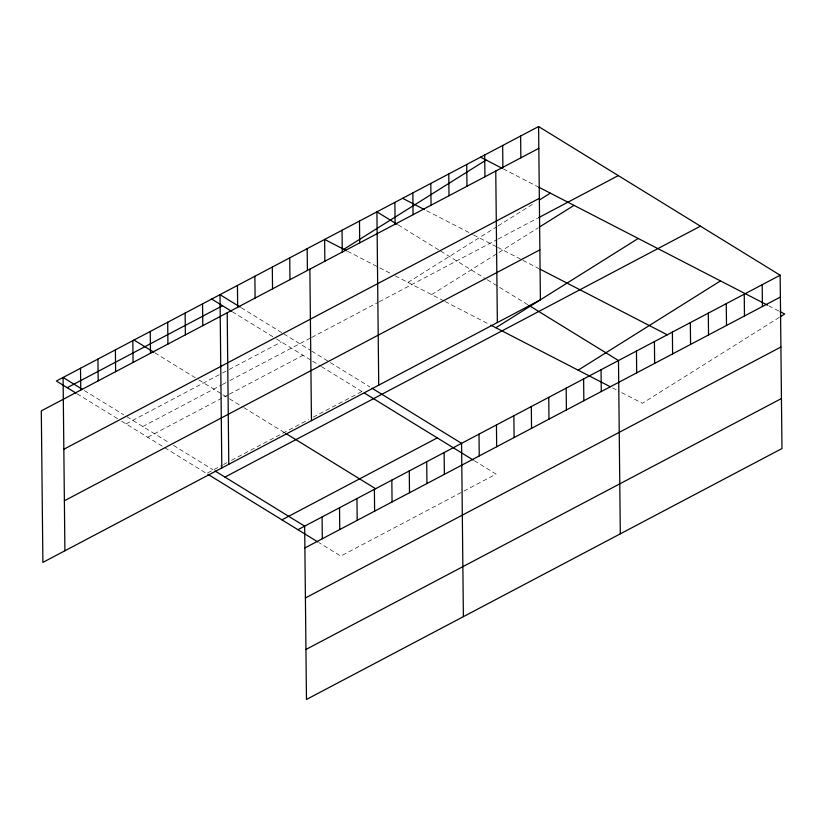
<?xml version="1.0" encoding="UTF-8"?>
<svg xmlns="http://www.w3.org/2000/svg" width="826" height="826" viewBox="0 0 826 826"><rect width="100%" height="100%" fill="white"/><g stroke="black" fill="none" stroke-linecap="round" stroke-linejoin="round"><path stroke-width="0.62" stroke-dasharray="4.13 3.1" d="M407.972 282.42L497.076 226.541M498.161 225.859L534.019 203.372M431.657 294.634L497.933 253.066M499.028 252.384L538.149 227.852M779.269 317.421L642.349 403.284L618.271 390.863M126.037 423.903L221.265 373.641M222.4 373.042L228.069 370.058M229.205 369.459L281.356 341.933M142.805 426.526L221.265 385.133M222.349 384.555L227.8 381.674M229.979 380.528L310.617 337.979M311.712 337.4L378.174 302.326M379.268 301.748L497.056 239.592M498.181 239.003L537.468 218.26M147.73 437.253L228.224 394.776M229.36 394.178L303.049 355.294M207.687 472.864L222.431 465.09M223.567 464.491L226.964 462.694M231.497 460.299L308.594 419.618M313.126 417.223L361.881 391.493M503.313 168.907L537.84 186.717M768.645 305.734L778.97 311.061M426.65 210.713L472.482 234.347M473.628 234.945L496.55 246.757M497.696 247.346L521.753 259.756M522.899 260.345L538.944 268.626M347.55 251.259L391.09 273.716M395.355 275.915L443.799 300.891M444.946 301.49L489.632 324.535M612.541 387.91L617.125 390.275M398.173 224.94L438.565 249.803M440.692 251.104L486.204 279.116M487.299 279.797L527.824 304.732M241.264 307.747L281.656 332.599M283.772 333.91L310.669 350.461M311.763 351.143L329.285 361.922M330.379 362.604L369.811 386.867M232.333 311.763L275.368 338.247M276.462 338.928L311.763 360.652M312.703 361.23L320.488 366.021M321.49 366.63L362.118 391.638M474.3 460.691L496.085 474.103L340.766 556.063L318.981 542.651M154.885 352.878L197.703 379.227M198.808 379.908L221.864 394.095M222.958 394.776L228.451 398.153M229.545 398.834L242.73 406.939M243.825 407.621L284.454 432.628M84.345 390.543L123.673 414.755M126.863 416.717L169.082 442.705M173.47 445.4L212.891 469.674M77.014 393.723L117.85 418.865M121.68 421.219L206.789 473.608"/><path stroke-width="1.24" d="M343.761 249.307L486.111 160.037M539.45 199.964L550.322 193.15M539.233 227.171L574.008 205.364M495.858 327.746L638.209 238.477M578.138 370.172L720.489 280.902M780.353 316.74L784.7 314.014L780.116 311.65M215.08 471.016L304.66 526.152L306.467 699.457L781.974 448.539L780.157 275.223L538.593 126.543L56.364 381.013L76.126 393.176M67.205 387.693L222.524 305.723M538.82 148.339L41.3 410.883L42.89 562.392L540.4 299.848L538.593 126.543M63.839 449.261L539.337 198.343M538.593 217.672L618.313 175.608M64.376 500.773L539.884 249.855M224.94 477.087L700.438 226.159M281.934 519.853L437.264 437.894M297.928 529.703L780.157 275.223M304.887 547.948L780.384 297.03M305.413 597.952L780.911 347.023M305.95 649.463L781.448 398.535M480.546 157.167L502.322 168.39M538.851 187.234L767.499 305.145M402.592 198.302L424.358 209.536M540.09 269.214L667.274 334.798M346.404 250.67L324.639 239.447L324.845 261.253M490.778 325.124L610.249 386.723M397.11 224.29L376.914 211.859L378.731 385.164M528.919 305.413L618.488 360.539L620.305 533.854M240.201 307.086L220.005 294.655L221.812 467.97M371.999 388.21L461.569 443.345L463.386 616.65M211.683 299.053L231.445 311.216M364.307 392.99L473.205 460.02M134.019 340.033L153.781 352.196M285.548 433.299L375.593 488.724M82.218 389.242L63.086 377.461L64.903 550.777M207.894 474.279L317.886 541.98M762.202 284.712L762.429 306.508M744.236 294.19L744.463 315.986M726.271 303.669L726.498 325.465M708.305 313.147L708.532 334.943M690.34 322.625L690.567 344.421M672.385 332.104L672.612 353.9M654.419 341.582L654.646 363.378M636.454 351.06L636.681 372.867M601.049 369.738L601.287 391.545M583.621 378.938L583.848 400.744M566.182 388.148L566.409 409.944M548.753 397.347L548.98 419.143M531.314 406.547L531.541 428.343M520.628 136.022L520.855 157.818M513.875 415.746L514.102 437.543M502.662 145.5L502.889 167.296M495.765 171.054L497.355 322.563M496.447 424.946L496.674 446.742M484.697 154.978L484.924 176.774M479.008 434.146L479.235 455.942M466.731 164.457L466.969 186.263M448.776 173.935L449.003 195.741M444.14 452.545L444.367 474.351M430.811 183.413L431.038 205.22M426.701 461.744L426.928 483.551M412.845 192.892L413.072 214.698M409.273 470.944L409.5 492.75M394.88 202.38L395.107 224.176M391.834 480.143L392.061 501.95M374.395 489.353L374.622 511.149M359.486 221.058L359.713 242.854M356.966 498.553L357.193 520.349M342.047 230.258L342.274 252.054M339.527 507.753L339.754 529.549M322.088 516.952L322.316 538.748M309.874 269.152L311.454 420.661M307.179 248.657L307.406 270.453M289.74 257.857L289.967 279.653M272.312 267.056L272.539 288.863M254.873 276.256L255.1 298.062M237.434 285.455L237.661 307.262M227.202 312.786L228.781 464.295M202.566 303.865L202.793 325.661M185.127 313.064L185.365 334.86M167.699 322.264L167.926 344.06M150.26 331.463L150.487 353.26M132.831 340.663L133.058 362.459M115.392 349.863L115.619 371.659M97.953 359.062L98.18 380.858M80.525 368.262L80.752 390.058"/></g></svg>
